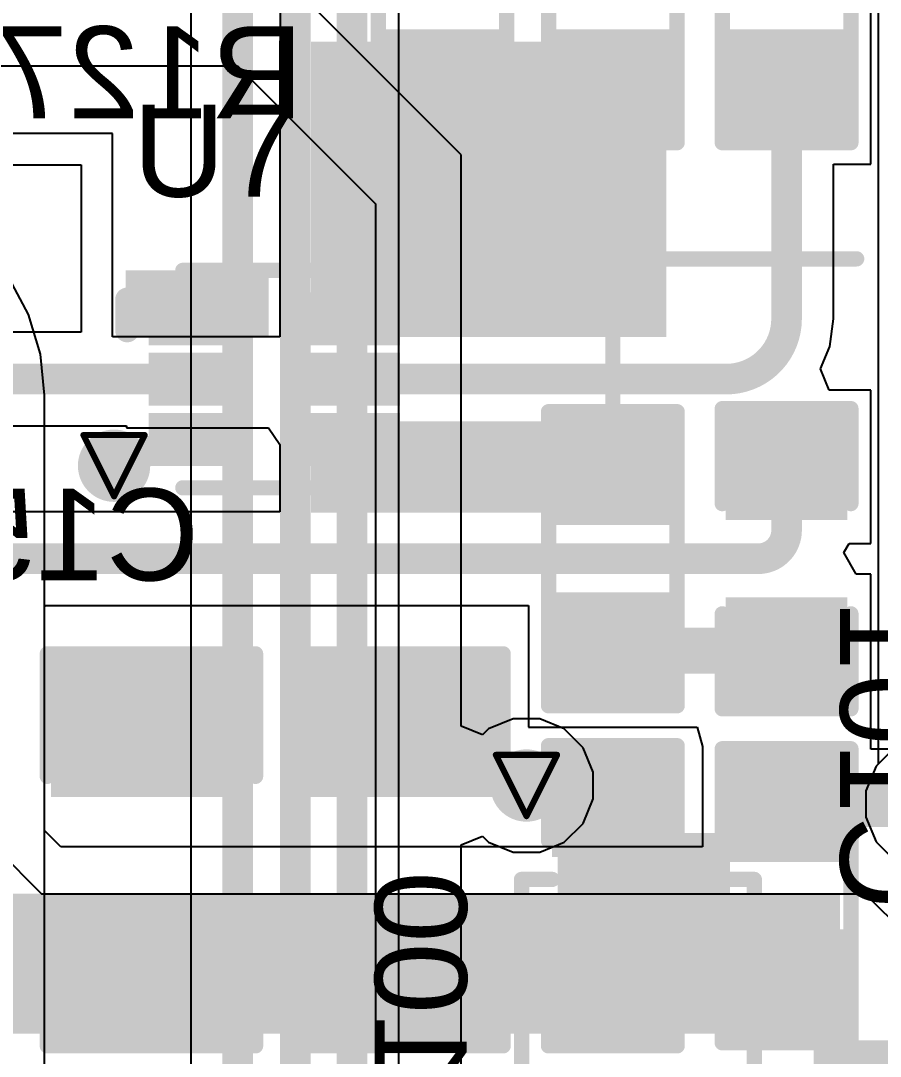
# Model space of a CAD drawing. Header units: inches. Extents: x 0 to 211, y 0 to 201.
# Drawn here: x 2.2262 to 2.5069, y 4.0856 to 4.4238 of the extents above; entities that cross this region are included whole.
import ezdxf

# ---------------------------------------------------------------- set-up
doc = ezdxf.new("R2010")
doc.units = ezdxf.units.IN
doc.header["$MEASUREMENT"] = 0
for name, color, linetype in [('Bottom Layer', 5, 'Continuous'), ('Bottom Overlay', 54, 'Continuous'), ('Bottom Paste', 16, 'Continuous'), ('Bottom Solder', 6, 'Continuous'), ('Drill Drawing', 1, 'Continuous'), ('Layer 1', 16, 'Continuous'), ('Layer 2', 76, 'Continuous'), ('Top Layer', 1, 'Continuous'), ('Top Overlay', 2, 'Continuous'), ('Top Paste', 8, 'Continuous'), ('Top Solder', 216, 'Continuous'), ('Via Holes', 16, 'Continuous')]:
    doc.layers.add(name, color=color, linetype=linetype)
doc.styles.add('Arial', font='', dxfattribs={"height": 0.2})
doc.styles.get('Arial').set_extended_font_data('Arial')

# ---------------------------------------------------------------- blocks, each defined once
blk = doc.blocks.new('SOT_563_47')
at = {"layer": 'Top Layer'}
for points in [[(-0.01193, 0.02559), (-0.01193, 0.01378), (-0.03831, 0.01378), (-0.03831, 0.02559)], [(0.03831, 0.02559), (0.03831, 0.01378), (0.01193, 0.01378), (0.01193, 0.02559)], [(-0.01193, 0.00591), (-0.01193, -0.00591), (-0.03831, -0.00591), (-0.03831, 0.00591)], [(0.03831, 0.00591), (0.03831, -0.00591), (0.01193, -0.00591), (0.01193, 0.00591)], [(-0.01193, -0.01378), (-0.01193, -0.02559), (-0.03831, -0.02559), (-0.03831, -0.01378)], [(0.03831, -0.01378), (0.03831, -0.02559), (0.01193, -0.02559), (0.01193, -0.01378)]]:
    blk.add_hatch(color=1, dxfattribs=at).paths.add_polyline_path(points)
at = {"layer": 'Top Paste'}
for points in [[(-0.01193, 0.02559), (-0.01193, 0.01378), (-0.03831, 0.01378), (-0.03831, 0.02559)], [(0.03831, 0.02559), (0.03831, 0.01378), (0.01193, 0.01378), (0.01193, 0.02559)], [(-0.01193, 0.00591), (-0.01193, -0.00591), (-0.03831, -0.00591), (-0.03831, 0.00591)], [(0.03831, 0.00591), (0.03831, -0.00591), (0.01193, -0.00591), (0.01193, 0.00591)], [(-0.01193, -0.01378), (-0.01193, -0.02559), (-0.03831, -0.02559), (-0.03831, -0.01378)], [(0.03831, -0.01378), (0.03831, -0.02559), (0.01193, -0.02559), (0.01193, -0.01378)]]:
    blk.add_hatch(color=8, dxfattribs=at).paths.add_polyline_path(points)
at = {"layer": 'Top Solder'}
for points in [[(-0.00917, 0.02835), (-0.00917, 0.01102), (-0.04106, 0.01102), (-0.04106, 0.02835)], [(0.04106, 0.02835), (0.04106, 0.01102), (0.00917, 0.01102), (0.00917, 0.02835)], [(-0.00917, 0.00866), (-0.00917, -0.00866), (-0.04106, -0.00866), (-0.04106, 0.00866)], [(0.04106, 0.00866), (0.04106, -0.00866), (0.00917, -0.00866), (0.00917, 0.00866)], [(-0.00917, -0.01102), (-0.00917, -0.02835), (-0.04106, -0.02835), (-0.04106, -0.01102)], [(0.04106, -0.01102), (0.04106, -0.02835), (0.00917, -0.02835), (0.00917, -0.01102)]]:
    blk.add_hatch(color=216, dxfattribs=at).paths.add_polyline_path(points)
at = {"layer": 'Top Overlay'}
for points in [[(-0.02987, 0.0355, 0.005, 0.005, 0), (0.02918, 0.0355, 0.005, 0.005, 0)], [(-0.04804, 0.01595, 0.00787, 0.00787, 0), (-0.04804, 0.02595, 0.00787, 0.00787, 0)], [(-0.04804, 0.02595, 0.00787, 0.00787, 0), (-0.04304, 0.02095, 0.00787, 0.00787, 0)], [(-0.04804, 0.01595, 0.00787, 0.00787, 0), (-0.04304, 0.02095, 0.00787, 0.00787, 0)], [(-0.02987, -0.0355, 0.005, 0.005, 0), (0.02918, -0.0355, 0.005, 0.005, 0)]]:
    blk.add_lwpolyline(points, format="xyseb", dxfattribs=at)
for points in [[(-0.03112, 0.0355, 0.0025, 0.0025, 1), (-0.02862, 0.0355, 0.0025, 0.0025, 1)], [(0.02793, 0.0355, 0.0025, 0.0025, 1), (0.03043, 0.0355, 0.0025, 0.0025, 1)], [(-0.05001, 0.02595, 0.00394, 0.00394, 1), (-0.04607, 0.02595, 0.00394, 0.00394, 1)], [(-0.05001, 0.02595, 0.00394, 0.00394, 1), (-0.04607, 0.02595, 0.00394, 0.00394, 1)], [(-0.04501, 0.02095, 0.00394, 0.00394, 1), (-0.04107, 0.02095, 0.00394, 0.00394, 1)], [(-0.04501, 0.02095, 0.00394, 0.00394, 1), (-0.04107, 0.02095, 0.00394, 0.00394, 1)], [(-0.05001, 0.01595, 0.00394, 0.00394, 1), (-0.04607, 0.01595, 0.00394, 0.00394, 1)], [(-0.05001, 0.01595, 0.00394, 0.00394, 1), (-0.04607, 0.01595, 0.00394, 0.00394, 1)], [(-0.03112, -0.0355, 0.0025, 0.0025, 1), (-0.02862, -0.0355, 0.0025, 0.0025, 1)], [(0.02793, -0.0355, 0.0025, 0.0025, 1), (0.03043, -0.0355, 0.0025, 0.0025, 1)]]:
    blk.add_lwpolyline(points, format="xyseb", close=True, dxfattribs=at)
blk = doc.blocks.new('R___0603_132')
at = {"layer": 'Top Layer'}
for points in [[(-0.015, 0.0175), (-0.015, -0.0175), (-0.045, -0.0175), (-0.045, 0.0175)], [(0.045, 0.0175), (0.045, -0.0175), (0.015, -0.0175), (0.015, 0.0175)]]:
    blk.add_hatch(color=1, dxfattribs=at).paths.add_polyline_path(points)
at = {"layer": 'Top Paste'}
for points in [[(-0.015, 0.0175), (-0.015, -0.0175), (-0.045, -0.0175), (-0.045, 0.0175)], [(0.045, 0.0175), (0.045, -0.0175), (0.015, -0.0175), (0.015, 0.0175)]]:
    blk.add_hatch(color=8, dxfattribs=at).paths.add_polyline_path(points)
at = {"layer": 'Top Solder'}
for points in [[(-0.011, 0.0215), (-0.011, -0.0215), (-0.049, -0.0215), (-0.049, 0.0215)], [(0.049, 0.0215), (0.049, -0.0215), (0.011, -0.0215), (0.011, 0.0215)]]:
    blk.add_hatch(color=216, dxfattribs=at).paths.add_polyline_path(points)
at = {"layer": 'Top Overlay'}
for points in [[(-0.048, -0.021, 0.005, 0.005, 0), (-0.048, 0.021, 0.005, 0.005, 0)], [(0.048, 0.021, 0.005, 0.005, 0), (-0.048, 0.021, 0.005, 0.005, 0)], [(0.048, -0.021, 0.005, 0.005, 0), (0.048, 0.021, 0.005, 0.005, 0)], [(0.048, -0.021, 0.005, 0.005, 0), (-0.048, -0.021, 0.005, 0.005, 0)]]:
    blk.add_lwpolyline(points, format="xyseb", dxfattribs=at)
for points in [[(-0.04925, 0.021, 0.0025, 0.0025, 1), (-0.04675, 0.021, 0.0025, 0.0025, 1)], [(-0.04925, 0.021, 0.0025, 0.0025, 1), (-0.04675, 0.021, 0.0025, 0.0025, 1)], [(0.04675, 0.021, 0.0025, 0.0025, 1), (0.04925, 0.021, 0.0025, 0.0025, 1)], [(0.04675, 0.021, 0.0025, 0.0025, 1), (0.04925, 0.021, 0.0025, 0.0025, 1)], [(-0.04925, -0.021, 0.0025, 0.0025, 1), (-0.04675, -0.021, 0.0025, 0.0025, 1)], [(-0.04925, -0.021, 0.0025, 0.0025, 1), (-0.04675, -0.021, 0.0025, 0.0025, 1)], [(0.04675, -0.021, 0.0025, 0.0025, 1), (0.04925, -0.021, 0.0025, 0.0025, 1)], [(0.04675, -0.021, 0.0025, 0.0025, 1), (0.04925, -0.021, 0.0025, 0.0025, 1)]]:
    blk.add_lwpolyline(points, format="xyseb", close=True, dxfattribs=at)
blk = doc.blocks.new('R___0603_135')
at = {"layer": 'Top Layer'}
for points in [[(-0.015, 0.0175), (-0.015, -0.0175), (-0.045, -0.0175), (-0.045, 0.0175)], [(0.045, 0.0175), (0.045, -0.0175), (0.015, -0.0175), (0.015, 0.0175)]]:
    blk.add_hatch(color=1, dxfattribs=at).paths.add_polyline_path(points)
at = {"layer": 'Top Paste'}
for points in [[(-0.015, 0.0175), (-0.015, -0.0175), (-0.045, -0.0175), (-0.045, 0.0175)], [(0.045, 0.0175), (0.045, -0.0175), (0.015, -0.0175), (0.015, 0.0175)]]:
    blk.add_hatch(color=8, dxfattribs=at).paths.add_polyline_path(points)
at = {"layer": 'Top Solder'}
for points in [[(-0.011, 0.0215), (-0.011, -0.0215), (-0.049, -0.0215), (-0.049, 0.0215)], [(0.049, 0.0215), (0.049, -0.0215), (0.011, -0.0215), (0.011, 0.0215)]]:
    blk.add_hatch(color=216, dxfattribs=at).paths.add_polyline_path(points)
at = {"layer": 'Top Overlay'}
for points in [[(-0.048, -0.021, 0.005, 0.005, 0), (-0.048, 0.021, 0.005, 0.005, 0)], [(0.048, 0.021, 0.005, 0.005, 0), (-0.048, 0.021, 0.005, 0.005, 0)], [(0.048, -0.021, 0.005, 0.005, 0), (0.048, 0.021, 0.005, 0.005, 0)], [(0.048, -0.021, 0.005, 0.005, 0), (-0.048, -0.021, 0.005, 0.005, 0)]]:
    blk.add_lwpolyline(points, format="xyseb", dxfattribs=at)
for points in [[(-0.04925, 0.021, 0.0025, 0.0025, 1), (-0.04675, 0.021, 0.0025, 0.0025, 1)], [(-0.04925, 0.021, 0.0025, 0.0025, 1), (-0.04675, 0.021, 0.0025, 0.0025, 1)], [(0.04675, 0.021, 0.0025, 0.0025, 1), (0.04925, 0.021, 0.0025, 0.0025, 1)], [(0.04675, 0.021, 0.0025, 0.0025, 1), (0.04925, 0.021, 0.0025, 0.0025, 1)], [(-0.04925, -0.021, 0.0025, 0.0025, 1), (-0.04675, -0.021, 0.0025, 0.0025, 1)], [(-0.04925, -0.021, 0.0025, 0.0025, 1), (-0.04675, -0.021, 0.0025, 0.0025, 1)], [(0.04675, -0.021, 0.0025, 0.0025, 1), (0.04925, -0.021, 0.0025, 0.0025, 1)], [(0.04675, -0.021, 0.0025, 0.0025, 1), (0.04925, -0.021, 0.0025, 0.0025, 1)]]:
    blk.add_lwpolyline(points, format="xyseb", close=True, dxfattribs=at)
blk = doc.blocks.new('R___0603_136')
at = {"layer": 'Top Layer'}
for points in [[(-0.015, 0.0175), (-0.015, -0.0175), (-0.045, -0.0175), (-0.045, 0.0175)], [(0.045, 0.0175), (0.045, -0.0175), (0.015, -0.0175), (0.015, 0.0175)]]:
    blk.add_hatch(color=1, dxfattribs=at).paths.add_polyline_path(points)
at = {"layer": 'Top Paste'}
for points in [[(-0.015, 0.0175), (-0.015, -0.0175), (-0.045, -0.0175), (-0.045, 0.0175)], [(0.045, 0.0175), (0.045, -0.0175), (0.015, -0.0175), (0.015, 0.0175)]]:
    blk.add_hatch(color=8, dxfattribs=at).paths.add_polyline_path(points)
at = {"layer": 'Top Solder'}
for points in [[(-0.011, 0.0215), (-0.011, -0.0215), (-0.049, -0.0215), (-0.049, 0.0215)], [(0.049, 0.0215), (0.049, -0.0215), (0.011, -0.0215), (0.011, 0.0215)]]:
    blk.add_hatch(color=216, dxfattribs=at).paths.add_polyline_path(points)
at = {"layer": 'Top Overlay'}
for points in [[(-0.048, -0.021, 0.005, 0.005, 0), (-0.048, 0.021, 0.005, 0.005, 0)], [(0.048, 0.021, 0.005, 0.005, 0), (-0.048, 0.021, 0.005, 0.005, 0)], [(0.048, -0.021, 0.005, 0.005, 0), (0.048, 0.021, 0.005, 0.005, 0)], [(0.048, -0.021, 0.005, 0.005, 0), (-0.048, -0.021, 0.005, 0.005, 0)]]:
    blk.add_lwpolyline(points, format="xyseb", dxfattribs=at)
for points in [[(-0.04925, 0.021, 0.0025, 0.0025, 1), (-0.04675, 0.021, 0.0025, 0.0025, 1)], [(-0.04925, 0.021, 0.0025, 0.0025, 1), (-0.04675, 0.021, 0.0025, 0.0025, 1)], [(0.04675, 0.021, 0.0025, 0.0025, 1), (0.04925, 0.021, 0.0025, 0.0025, 1)], [(0.04675, 0.021, 0.0025, 0.0025, 1), (0.04925, 0.021, 0.0025, 0.0025, 1)], [(-0.04925, -0.021, 0.0025, 0.0025, 1), (-0.04675, -0.021, 0.0025, 0.0025, 1)], [(-0.04925, -0.021, 0.0025, 0.0025, 1), (-0.04675, -0.021, 0.0025, 0.0025, 1)], [(0.04675, -0.021, 0.0025, 0.0025, 1), (0.04925, -0.021, 0.0025, 0.0025, 1)], [(0.04675, -0.021, 0.0025, 0.0025, 1), (0.04925, -0.021, 0.0025, 0.0025, 1)]]:
    blk.add_lwpolyline(points, format="xyseb", close=True, dxfattribs=at)
blk = doc.blocks.new('R___0603_137')
at = {"layer": 'Top Layer'}
for points in [[(-0.015, 0.0175), (-0.015, -0.0175), (-0.045, -0.0175), (-0.045, 0.0175)], [(0.045, 0.0175), (0.045, -0.0175), (0.015, -0.0175), (0.015, 0.0175)]]:
    blk.add_hatch(color=1, dxfattribs=at).paths.add_polyline_path(points)
at = {"layer": 'Top Paste'}
for points in [[(-0.015, 0.0175), (-0.015, -0.0175), (-0.045, -0.0175), (-0.045, 0.0175)], [(0.045, 0.0175), (0.045, -0.0175), (0.015, -0.0175), (0.015, 0.0175)]]:
    blk.add_hatch(color=8, dxfattribs=at).paths.add_polyline_path(points)
at = {"layer": 'Top Solder'}
for points in [[(-0.011, 0.0215), (-0.011, -0.0215), (-0.049, -0.0215), (-0.049, 0.0215)], [(0.049, 0.0215), (0.049, -0.0215), (0.011, -0.0215), (0.011, 0.0215)]]:
    blk.add_hatch(color=216, dxfattribs=at).paths.add_polyline_path(points)
at = {"layer": 'Top Overlay'}
for points in [[(-0.048, -0.021, 0.005, 0.005, 0), (-0.048, 0.021, 0.005, 0.005, 0)], [(0.048, 0.021, 0.005, 0.005, 0), (-0.048, 0.021, 0.005, 0.005, 0)], [(0.048, -0.021, 0.005, 0.005, 0), (0.048, 0.021, 0.005, 0.005, 0)], [(0.048, -0.021, 0.005, 0.005, 0), (-0.048, -0.021, 0.005, 0.005, 0)]]:
    blk.add_lwpolyline(points, format="xyseb", dxfattribs=at)
for points in [[(-0.04925, 0.021, 0.0025, 0.0025, 1), (-0.04675, 0.021, 0.0025, 0.0025, 1)], [(-0.04925, 0.021, 0.0025, 0.0025, 1), (-0.04675, 0.021, 0.0025, 0.0025, 1)], [(0.04675, 0.021, 0.0025, 0.0025, 1), (0.04925, 0.021, 0.0025, 0.0025, 1)], [(0.04675, 0.021, 0.0025, 0.0025, 1), (0.04925, 0.021, 0.0025, 0.0025, 1)], [(-0.04925, -0.021, 0.0025, 0.0025, 1), (-0.04675, -0.021, 0.0025, 0.0025, 1)], [(-0.04925, -0.021, 0.0025, 0.0025, 1), (-0.04675, -0.021, 0.0025, 0.0025, 1)], [(0.04675, -0.021, 0.0025, 0.0025, 1), (0.04925, -0.021, 0.0025, 0.0025, 1)], [(0.04675, -0.021, 0.0025, 0.0025, 1), (0.04925, -0.021, 0.0025, 0.0025, 1)]]:
    blk.add_lwpolyline(points, format="xyseb", close=True, dxfattribs=at)
blk = doc.blocks.new('R___0603_140')
at = {"layer": 'Top Layer'}
for points in [[(-0.015, 0.0175), (-0.015, -0.0175), (-0.045, -0.0175), (-0.045, 0.0175)], [(0.045, 0.0175), (0.045, -0.0175), (0.015, -0.0175), (0.015, 0.0175)]]:
    blk.add_hatch(color=1, dxfattribs=at).paths.add_polyline_path(points)
at = {"layer": 'Top Paste'}
for points in [[(-0.015, 0.0175), (-0.015, -0.0175), (-0.045, -0.0175), (-0.045, 0.0175)], [(0.045, 0.0175), (0.045, -0.0175), (0.015, -0.0175), (0.015, 0.0175)]]:
    blk.add_hatch(color=8, dxfattribs=at).paths.add_polyline_path(points)
at = {"layer": 'Top Solder'}
for points in [[(-0.011, 0.0215), (-0.011, -0.0215), (-0.049, -0.0215), (-0.049, 0.0215)], [(0.049, 0.0215), (0.049, -0.0215), (0.011, -0.0215), (0.011, 0.0215)]]:
    blk.add_hatch(color=216, dxfattribs=at).paths.add_polyline_path(points)
at = {"layer": 'Top Overlay'}
for points in [[(-0.048, -0.021, 0.005, 0.005, 0), (-0.048, 0.021, 0.005, 0.005, 0)], [(0.048, 0.021, 0.005, 0.005, 0), (-0.048, 0.021, 0.005, 0.005, 0)], [(0.048, -0.021, 0.005, 0.005, 0), (0.048, 0.021, 0.005, 0.005, 0)], [(0.048, -0.021, 0.005, 0.005, 0), (-0.048, -0.021, 0.005, 0.005, 0)]]:
    blk.add_lwpolyline(points, format="xyseb", dxfattribs=at)
for points in [[(-0.04925, 0.021, 0.0025, 0.0025, 1), (-0.04675, 0.021, 0.0025, 0.0025, 1)], [(-0.04925, 0.021, 0.0025, 0.0025, 1), (-0.04675, 0.021, 0.0025, 0.0025, 1)], [(0.04675, 0.021, 0.0025, 0.0025, 1), (0.04925, 0.021, 0.0025, 0.0025, 1)], [(0.04675, 0.021, 0.0025, 0.0025, 1), (0.04925, 0.021, 0.0025, 0.0025, 1)], [(-0.04925, -0.021, 0.0025, 0.0025, 1), (-0.04675, -0.021, 0.0025, 0.0025, 1)], [(-0.04925, -0.021, 0.0025, 0.0025, 1), (-0.04675, -0.021, 0.0025, 0.0025, 1)], [(0.04675, -0.021, 0.0025, 0.0025, 1), (0.04925, -0.021, 0.0025, 0.0025, 1)], [(0.04675, -0.021, 0.0025, 0.0025, 1), (0.04925, -0.021, 0.0025, 0.0025, 1)]]:
    blk.add_lwpolyline(points, format="xyseb", close=True, dxfattribs=at)
blk = doc.blocks.new('C___0603_B_288')
at = {"layer": 'Bottom Layer'}
for points in [[(-0.045, -0.0175), (-0.045, 0.0175), (-0.015, 0.0175), (-0.015, -0.0175)], [(0.015, -0.0175), (0.015, 0.0175), (0.045, 0.0175), (0.045, -0.0175)]]:
    blk.add_hatch(color=5, dxfattribs=at).paths.add_polyline_path(points)
at = {"layer": 'Bottom Paste'}
for points in [[(-0.045, -0.0175), (-0.045, 0.0175), (-0.015, 0.0175), (-0.015, -0.0175)], [(0.015, -0.0175), (0.015, 0.0175), (0.045, 0.0175), (0.045, -0.0175)]]:
    blk.add_hatch(color=16, dxfattribs=at).paths.add_polyline_path(points)
at = {"layer": 'Bottom Solder'}
for points in [[(-0.04736, -0.01986), (-0.04736, 0.01986), (-0.01264, 0.01986), (-0.01264, -0.01986)], [(0.01264, -0.01986), (0.01264, 0.01986), (0.04736, 0.01986), (0.04736, -0.01986)]]:
    blk.add_hatch(color=6, dxfattribs=at).paths.add_polyline_path(points)
at = {"layer": 'Bottom Overlay'}
for points in [[(-0.049, -0.021, 0.005, 0.005, 0), (-0.049, 0.021, 0.005, 0.005, 0)], [(-0.018, 0.021, 0.005, 0.005, 0), (-0.049, 0.021, 0.005, 0.005, 0)], [(0.049, 0.021, 0.005, 0.005, 0), (0.018, 0.021, 0.005, 0.005, 0)], [(0.049, -0.021, 0.005, 0.005, 0), (0.049, 0.021, 0.005, 0.005, 0)], [(-0.018, -0.021, 0.005, 0.005, 0), (-0.049, -0.021, 0.005, 0.005, 0)], [(0.049, -0.021, 0.005, 0.005, 0), (0.018, -0.021, 0.005, 0.005, 0)]]:
    blk.add_lwpolyline(points, format="xyseb", dxfattribs=at)
for points in [[(-0.05025, 0.021, 0.0025, 0.0025, 1), (-0.04775, 0.021, 0.0025, 0.0025, 1)], [(-0.05025, 0.021, 0.0025, 0.0025, 1), (-0.04775, 0.021, 0.0025, 0.0025, 1)], [(-0.01925, 0.021, 0.0025, 0.0025, 1), (-0.01675, 0.021, 0.0025, 0.0025, 1)], [(0.01675, 0.021, 0.0025, 0.0025, 1), (0.01925, 0.021, 0.0025, 0.0025, 1)], [(0.04775, 0.021, 0.0025, 0.0025, 1), (0.05025, 0.021, 0.0025, 0.0025, 1)], [(0.04775, 0.021, 0.0025, 0.0025, 1), (0.05025, 0.021, 0.0025, 0.0025, 1)], [(-0.05025, -0.021, 0.0025, 0.0025, 1), (-0.04775, -0.021, 0.0025, 0.0025, 1)], [(-0.05025, -0.021, 0.0025, 0.0025, 1), (-0.04775, -0.021, 0.0025, 0.0025, 1)], [(-0.01925, -0.021, 0.0025, 0.0025, 1), (-0.01675, -0.021, 0.0025, 0.0025, 1)], [(0.01675, -0.021, 0.0025, 0.0025, 1), (0.01925, -0.021, 0.0025, 0.0025, 1)], [(0.04775, -0.021, 0.0025, 0.0025, 1), (0.05025, -0.021, 0.0025, 0.0025, 1)], [(0.04775, -0.021, 0.0025, 0.0025, 1), (0.05025, -0.021, 0.0025, 0.0025, 1)]]:
    blk.add_lwpolyline(points, format="xyseb", close=True, dxfattribs=at)
blk = doc.blocks.new('C____A_B_289')
at = {"layer": 'Bottom Layer'}
for points in [[(-0.0752, 0.02224), (-0.01929, 0.02224), (-0.01929, -0.02224), (-0.0752, -0.02224)], [(0.01929, 0.02224), (0.0752, 0.02224), (0.0752, -0.02224), (0.01929, -0.02224)]]:
    blk.add_hatch(color=5, dxfattribs=at).paths.add_polyline_path(points)
at = {"layer": 'Bottom Paste'}
for points in [[(-0.0752, 0.02224), (-0.01929, 0.02224), (-0.01929, -0.02224), (-0.0752, -0.02224)], [(0.01929, 0.02224), (0.0752, 0.02224), (0.0752, -0.02224), (0.01929, -0.02224)]]:
    blk.add_hatch(color=16, dxfattribs=at).paths.add_polyline_path(points)
at = {"layer": 'Bottom Solder'}
for points in [[(-0.0792, 0.02624), (-0.01529, 0.02624), (-0.01529, -0.02624), (-0.0792, -0.02624)], [(0.01529, 0.02624), (0.0792, 0.02624), (0.0792, -0.02624), (0.01529, -0.02624)]]:
    blk.add_hatch(color=6, dxfattribs=at).paths.add_polyline_path(points)
at = {"layer": 'Bottom Overlay'}
for points in [[(-0.064, 0.038, 0.005, 0.005, 0), (0.064, 0.038, 0.005, 0.005, 0)], [(-0.064, 0.038, 0.005, 0.005, 0), (-0.064, 0.03, 0.005, 0.005, 0)], [(0.064, 0.038, 0.005, 0.005, 0), (0.064, 0.028, 0.005, 0.005, 0)], [(0.064, -0.028, 0.005, 0.005, 0), (0.064, -0.038, 0.005, 0.005, 0)], [(-0.064, -0.03, 0.005, 0.005, 0), (-0.064, -0.038, 0.005, 0.005, 0)], [(-0.064, -0.038, 0.005, 0.005, 0), (0.064, -0.038, 0.005, 0.005, 0)]]:
    blk.add_lwpolyline(points, format="xyseb", dxfattribs=at)
for points in [[(-0.06525, 0.038, 0.0025, 0.0025, 1), (-0.06275, 0.038, 0.0025, 0.0025, 1)], [(-0.06525, 0.038, 0.0025, 0.0025, 1), (-0.06275, 0.038, 0.0025, 0.0025, 1)], [(0.06275, 0.038, 0.0025, 0.0025, 1), (0.06525, 0.038, 0.0025, 0.0025, 1)], [(0.06275, 0.038, 0.0025, 0.0025, 1), (0.06525, 0.038, 0.0025, 0.0025, 1)], [(-0.06525, 0.03, 0.0025, 0.0025, 1), (-0.06275, 0.03, 0.0025, 0.0025, 1)], [(0.06275, 0.028, 0.0025, 0.0025, 1), (0.06525, 0.028, 0.0025, 0.0025, 1)], [(0.06275, -0.028, 0.0025, 0.0025, 1), (0.06525, -0.028, 0.0025, 0.0025, 1)], [(-0.06525, -0.03, 0.0025, 0.0025, 1), (-0.06275, -0.03, 0.0025, 0.0025, 1)], [(-0.06525, -0.038, 0.0025, 0.0025, 1), (-0.06275, -0.038, 0.0025, 0.0025, 1)], [(-0.06525, -0.038, 0.0025, 0.0025, 1), (-0.06275, -0.038, 0.0025, 0.0025, 1)], [(0.06275, -0.038, 0.0025, 0.0025, 1), (0.06525, -0.038, 0.0025, 0.0025, 1)], [(0.06275, -0.038, 0.0025, 0.0025, 1), (0.06525, -0.038, 0.0025, 0.0025, 1)]]:
    blk.add_lwpolyline(points, format="xyseb", close=True, dxfattribs=at)
blk = doc.blocks.new('C___0603_305')
at = {"layer": 'Top Layer'}
for points in [[(-0.015, 0.0175), (-0.015, -0.0175), (-0.045, -0.0175), (-0.045, 0.0175)], [(0.045, 0.0175), (0.045, -0.0175), (0.015, -0.0175), (0.015, 0.0175)]]:
    blk.add_hatch(color=1, dxfattribs=at).paths.add_polyline_path(points)
at = {"layer": 'Top Paste'}
for points in [[(-0.015, 0.0175), (-0.015, -0.0175), (-0.045, -0.0175), (-0.045, 0.0175)], [(0.045, 0.0175), (0.045, -0.0175), (0.015, -0.0175), (0.015, 0.0175)]]:
    blk.add_hatch(color=8, dxfattribs=at).paths.add_polyline_path(points)
at = {"layer": 'Top Solder'}
for points in [[(-0.01264, 0.01986), (-0.01264, -0.01986), (-0.04736, -0.01986), (-0.04736, 0.01986)], [(0.04736, 0.01986), (0.04736, -0.01986), (0.01264, -0.01986), (0.01264, 0.01986)]]:
    blk.add_hatch(color=216, dxfattribs=at).paths.add_polyline_path(points)
at = {"layer": 'Top Overlay'}
for points in [[(-0.049, -0.021, 0.005, 0.005, 0), (-0.049, 0.021, 0.005, 0.005, 0)], [(-0.018, 0.021, 0.005, 0.005, 0), (-0.049, 0.021, 0.005, 0.005, 0)], [(0.049, 0.021, 0.005, 0.005, 0), (0.018, 0.021, 0.005, 0.005, 0)], [(0.049, -0.021, 0.005, 0.005, 0), (0.049, 0.021, 0.005, 0.005, 0)], [(-0.018, -0.021, 0.005, 0.005, 0), (-0.049, -0.021, 0.005, 0.005, 0)], [(0.049, -0.021, 0.005, 0.005, 0), (0.018, -0.021, 0.005, 0.005, 0)]]:
    blk.add_lwpolyline(points, format="xyseb", dxfattribs=at)
for points in [[(-0.05025, 0.021, 0.0025, 0.0025, 1), (-0.04775, 0.021, 0.0025, 0.0025, 1)], [(-0.05025, 0.021, 0.0025, 0.0025, 1), (-0.04775, 0.021, 0.0025, 0.0025, 1)], [(-0.01925, 0.021, 0.0025, 0.0025, 1), (-0.01675, 0.021, 0.0025, 0.0025, 1)], [(0.01675, 0.021, 0.0025, 0.0025, 1), (0.01925, 0.021, 0.0025, 0.0025, 1)], [(0.04775, 0.021, 0.0025, 0.0025, 1), (0.05025, 0.021, 0.0025, 0.0025, 1)], [(0.04775, 0.021, 0.0025, 0.0025, 1), (0.05025, 0.021, 0.0025, 0.0025, 1)], [(-0.05025, -0.021, 0.0025, 0.0025, 1), (-0.04775, -0.021, 0.0025, 0.0025, 1)], [(-0.05025, -0.021, 0.0025, 0.0025, 1), (-0.04775, -0.021, 0.0025, 0.0025, 1)], [(-0.01925, -0.021, 0.0025, 0.0025, 1), (-0.01675, -0.021, 0.0025, 0.0025, 1)], [(0.01675, -0.021, 0.0025, 0.0025, 1), (0.01925, -0.021, 0.0025, 0.0025, 1)], [(0.04775, -0.021, 0.0025, 0.0025, 1), (0.05025, -0.021, 0.0025, 0.0025, 1)], [(0.04775, -0.021, 0.0025, 0.0025, 1), (0.05025, -0.021, 0.0025, 0.0025, 1)]]:
    blk.add_lwpolyline(points, format="xyseb", close=True, dxfattribs=at)
blk = doc.blocks.new('C___0805_306')
at = {"layer": 'Top Layer'}
for points in [[(-0.06, 0.03), (-0.02, 0.03), (-0.02, -0.03), (-0.06, -0.03)], [(0.02, 0.03), (0.06, 0.03), (0.06, -0.03), (0.02, -0.03)]]:
    blk.add_hatch(color=1, dxfattribs=at).paths.add_polyline_path(points)
at = {"layer": 'Top Paste'}
for points in [[(-0.06, 0.03), (-0.02, 0.03), (-0.02, -0.03), (-0.06, -0.03)], [(0.02, 0.03), (0.06, 0.03), (0.06, -0.03), (0.02, -0.03)]]:
    blk.add_hatch(color=8, dxfattribs=at).paths.add_polyline_path(points)
at = {"layer": 'Top Solder'}
for points in [[(-0.06276, 0.03276), (-0.01724, 0.03276), (-0.01724, -0.03276), (-0.06276, -0.03276)], [(0.01724, 0.03276), (0.06276, 0.03276), (0.06276, -0.03276), (0.01724, -0.03276)]]:
    blk.add_hatch(color=216, dxfattribs=at).paths.add_polyline_path(points)
at = {"layer": 'Top Overlay'}
for points in [[(-0.024, 0.034, 0.005, 0.005, 0), (-0.064, 0.034, 0.005, 0.005, 0)], [(-0.064, -0.034, 0.005, 0.005, 0), (-0.064, 0.034, 0.005, 0.005, 0)], [(0.064, 0.034, 0.005, 0.005, 0), (0.024, 0.034, 0.005, 0.005, 0)], [(0.064, -0.034, 0.005, 0.005, 0), (0.064, 0.034, 0.005, 0.005, 0)], [(-0.024, -0.034, 0.005, 0.005, 0), (-0.064, -0.034, 0.005, 0.005, 0)], [(0.064, -0.034, 0.005, 0.005, 0), (0.024, -0.034, 0.005, 0.005, 0)]]:
    blk.add_lwpolyline(points, format="xyseb", dxfattribs=at)
for points in [[(-0.06525, 0.034, 0.0025, 0.0025, 1), (-0.06275, 0.034, 0.0025, 0.0025, 1)], [(-0.06525, 0.034, 0.0025, 0.0025, 1), (-0.06275, 0.034, 0.0025, 0.0025, 1)], [(-0.02525, 0.034, 0.0025, 0.0025, 1), (-0.02275, 0.034, 0.0025, 0.0025, 1)], [(0.02275, 0.034, 0.0025, 0.0025, 1), (0.02525, 0.034, 0.0025, 0.0025, 1)], [(0.06275, 0.034, 0.0025, 0.0025, 1), (0.06525, 0.034, 0.0025, 0.0025, 1)], [(0.06275, 0.034, 0.0025, 0.0025, 1), (0.06525, 0.034, 0.0025, 0.0025, 1)], [(-0.06525, -0.034, 0.0025, 0.0025, 1), (-0.06275, -0.034, 0.0025, 0.0025, 1)], [(-0.06525, -0.034, 0.0025, 0.0025, 1), (-0.06275, -0.034, 0.0025, 0.0025, 1)], [(-0.02525, -0.034, 0.0025, 0.0025, 1), (-0.02275, -0.034, 0.0025, 0.0025, 1)], [(0.02275, -0.034, 0.0025, 0.0025, 1), (0.02525, -0.034, 0.0025, 0.0025, 1)], [(0.06275, -0.034, 0.0025, 0.0025, 1), (0.06525, -0.034, 0.0025, 0.0025, 1)], [(0.06275, -0.034, 0.0025, 0.0025, 1), (0.06525, -0.034, 0.0025, 0.0025, 1)]]:
    blk.add_lwpolyline(points, format="xyseb", close=True, dxfattribs=at)
blk = doc.blocks.new('C___0805_307')
at = {"layer": 'Top Layer'}
for points in [[(-0.06, 0.03), (-0.02, 0.03), (-0.02, -0.03), (-0.06, -0.03)], [(0.02, 0.03), (0.06, 0.03), (0.06, -0.03), (0.02, -0.03)]]:
    blk.add_hatch(color=1, dxfattribs=at).paths.add_polyline_path(points)
at = {"layer": 'Top Paste'}
for points in [[(-0.06, 0.03), (-0.02, 0.03), (-0.02, -0.03), (-0.06, -0.03)], [(0.02, 0.03), (0.06, 0.03), (0.06, -0.03), (0.02, -0.03)]]:
    blk.add_hatch(color=8, dxfattribs=at).paths.add_polyline_path(points)
at = {"layer": 'Top Solder'}
for points in [[(-0.06276, 0.03276), (-0.01724, 0.03276), (-0.01724, -0.03276), (-0.06276, -0.03276)], [(0.01724, 0.03276), (0.06276, 0.03276), (0.06276, -0.03276), (0.01724, -0.03276)]]:
    blk.add_hatch(color=216, dxfattribs=at).paths.add_polyline_path(points)
at = {"layer": 'Top Overlay'}
for points in [[(-0.024, 0.034, 0.005, 0.005, 0), (-0.064, 0.034, 0.005, 0.005, 0)], [(-0.064, -0.034, 0.005, 0.005, 0), (-0.064, 0.034, 0.005, 0.005, 0)], [(0.064, 0.034, 0.005, 0.005, 0), (0.024, 0.034, 0.005, 0.005, 0)], [(0.064, -0.034, 0.005, 0.005, 0), (0.064, 0.034, 0.005, 0.005, 0)], [(-0.024, -0.034, 0.005, 0.005, 0), (-0.064, -0.034, 0.005, 0.005, 0)], [(0.064, -0.034, 0.005, 0.005, 0), (0.024, -0.034, 0.005, 0.005, 0)]]:
    blk.add_lwpolyline(points, format="xyseb", dxfattribs=at)
for points in [[(-0.06525, 0.034, 0.0025, 0.0025, 1), (-0.06275, 0.034, 0.0025, 0.0025, 1)], [(-0.06525, 0.034, 0.0025, 0.0025, 1), (-0.06275, 0.034, 0.0025, 0.0025, 1)], [(-0.02525, 0.034, 0.0025, 0.0025, 1), (-0.02275, 0.034, 0.0025, 0.0025, 1)], [(0.02275, 0.034, 0.0025, 0.0025, 1), (0.02525, 0.034, 0.0025, 0.0025, 1)], [(0.06275, 0.034, 0.0025, 0.0025, 1), (0.06525, 0.034, 0.0025, 0.0025, 1)], [(0.06275, 0.034, 0.0025, 0.0025, 1), (0.06525, 0.034, 0.0025, 0.0025, 1)], [(-0.06525, -0.034, 0.0025, 0.0025, 1), (-0.06275, -0.034, 0.0025, 0.0025, 1)], [(-0.06525, -0.034, 0.0025, 0.0025, 1), (-0.06275, -0.034, 0.0025, 0.0025, 1)], [(-0.02525, -0.034, 0.0025, 0.0025, 1), (-0.02275, -0.034, 0.0025, 0.0025, 1)], [(0.02275, -0.034, 0.0025, 0.0025, 1), (0.02525, -0.034, 0.0025, 0.0025, 1)], [(0.06275, -0.034, 0.0025, 0.0025, 1), (0.06525, -0.034, 0.0025, 0.0025, 1)], [(0.06275, -0.034, 0.0025, 0.0025, 1), (0.06525, -0.034, 0.0025, 0.0025, 1)]]:
    blk.add_lwpolyline(points, format="xyseb", close=True, dxfattribs=at)
blk = doc.blocks.new('C___0603_313')
at = {"layer": 'Top Layer'}
for points in [[(-0.015, 0.0175), (-0.015, -0.0175), (-0.045, -0.0175), (-0.045, 0.0175)], [(0.045, 0.0175), (0.045, -0.0175), (0.015, -0.0175), (0.015, 0.0175)]]:
    blk.add_hatch(color=1, dxfattribs=at).paths.add_polyline_path(points)
at = {"layer": 'Top Paste'}
for points in [[(-0.015, 0.0175), (-0.015, -0.0175), (-0.045, -0.0175), (-0.045, 0.0175)], [(0.045, 0.0175), (0.045, -0.0175), (0.015, -0.0175), (0.015, 0.0175)]]:
    blk.add_hatch(color=8, dxfattribs=at).paths.add_polyline_path(points)
at = {"layer": 'Top Solder'}
for points in [[(-0.01264, 0.01986), (-0.01264, -0.01986), (-0.04736, -0.01986), (-0.04736, 0.01986)], [(0.04736, 0.01986), (0.04736, -0.01986), (0.01264, -0.01986), (0.01264, 0.01986)]]:
    blk.add_hatch(color=216, dxfattribs=at).paths.add_polyline_path(points)
at = {"layer": 'Top Overlay'}
for points in [[(-0.049, 0.021, 0.005, 0.005, 0), (-0.049, -0.021, 0.005, 0.005, 0)], [(-0.049, 0.021, 0.005, 0.005, 0), (-0.018, 0.021, 0.005, 0.005, 0)], [(0.018, 0.021, 0.005, 0.005, 0), (0.049, 0.021, 0.005, 0.005, 0)], [(0.049, 0.021, 0.005, 0.005, 0), (0.049, -0.021, 0.005, 0.005, 0)], [(-0.049, -0.021, 0.005, 0.005, 0), (-0.018, -0.021, 0.005, 0.005, 0)], [(0.018, -0.021, 0.005, 0.005, 0), (0.049, -0.021, 0.005, 0.005, 0)]]:
    blk.add_lwpolyline(points, format="xyseb", dxfattribs=at)
for points in [[(-0.05025, 0.021, 0.0025, 0.0025, 1), (-0.04775, 0.021, 0.0025, 0.0025, 1)], [(-0.05025, 0.021, 0.0025, 0.0025, 1), (-0.04775, 0.021, 0.0025, 0.0025, 1)], [(-0.01925, 0.021, 0.0025, 0.0025, 1), (-0.01675, 0.021, 0.0025, 0.0025, 1)], [(0.01675, 0.021, 0.0025, 0.0025, 1), (0.01925, 0.021, 0.0025, 0.0025, 1)], [(0.04775, 0.021, 0.0025, 0.0025, 1), (0.05025, 0.021, 0.0025, 0.0025, 1)], [(0.04775, 0.021, 0.0025, 0.0025, 1), (0.05025, 0.021, 0.0025, 0.0025, 1)], [(-0.05025, -0.021, 0.0025, 0.0025, 1), (-0.04775, -0.021, 0.0025, 0.0025, 1)], [(-0.05025, -0.021, 0.0025, 0.0025, 1), (-0.04775, -0.021, 0.0025, 0.0025, 1)], [(-0.01925, -0.021, 0.0025, 0.0025, 1), (-0.01675, -0.021, 0.0025, 0.0025, 1)], [(0.01675, -0.021, 0.0025, 0.0025, 1), (0.01925, -0.021, 0.0025, 0.0025, 1)], [(0.04775, -0.021, 0.0025, 0.0025, 1), (0.05025, -0.021, 0.0025, 0.0025, 1)], [(0.04775, -0.021, 0.0025, 0.0025, 1), (0.05025, -0.021, 0.0025, 0.0025, 1)]]:
    blk.add_lwpolyline(points, format="xyseb", close=True, dxfattribs=at)

msp = doc.modelspace()

# ---------------------------------------------------------------- hatches: boundary and pattern name
at = {"layer": 'Bottom Layer'}
h = msp.add_hatch(color=5, dxfattribs=at)
edge = h.paths.add_edge_path()
edge.add_arc((2.25666, 4.27846), 0.01181, 0, 360)
h = msp.add_hatch(color=5, dxfattribs=at)
edge = h.paths.add_edge_path()
edge.add_arc((2.39133, 4.17404), 0.01181, 0, 360)
at = {"layer": 'Layer 1'}
h = msp.add_hatch(color=16, dxfattribs=at)
edge = h.paths.add_edge_path()
edge.add_arc((2.25666, 4.27846), 0.01181, 0, 360)
h = msp.add_hatch(color=16, dxfattribs=at)
edge = h.paths.add_edge_path()
edge.add_arc((2.39133, 4.17404), 0.01181, 0, 360)
at = {"layer": 'Layer 2'}
h = msp.add_hatch(color=76, dxfattribs=at)
edge = h.paths.add_edge_path()
edge.add_arc((2.25666, 4.27846), 0.01181, 0, 360)
h = msp.add_hatch(color=76, dxfattribs=at)
edge = h.paths.add_edge_path()
edge.add_arc((2.39133, 4.17404), 0.01181, 0, 360)
at = {"layer": 'Top Layer'}
for points in [[(2.32093, 4.32052), (2.43703, 4.32052), (2.43703, 4.41694), (2.32093, 4.41694)], [(2.26042, 4.32052), (2.30717, 4.32052), (2.30717, 4.34224), (2.26042, 4.34224)], [(2.32093, 4.26309), (2.43703, 4.26309), (2.43703, 4.29296), (2.32093, 4.29296)], [(2.03539, 4.09304), (2.49376, 4.09304), (2.49376, 4.13872), (2.03539, 4.13872)]]:
    msp.add_hatch(color=1, dxfattribs=at).paths.add_polyline_path(points)
h = msp.add_hatch(color=1, dxfattribs=at)
edge = h.paths.add_edge_path()
edge.add_arc((2.25666, 4.27846), 0.01181, 0, 360)
h = msp.add_hatch(color=1, dxfattribs=at)
edge = h.paths.add_edge_path()
edge.add_arc((2.39133, 4.17404), 0.01181, 0, 360)
at = {"layer": 'Via Holes'}
h = msp.add_hatch(color=7, dxfattribs=at)
edge = h.paths.add_edge_path()
edge.add_arc((2.25666, 4.27846), 0.00591, 0, 360)
h = msp.add_hatch(color=7, dxfattribs=at)
edge = h.paths.add_edge_path()
edge.add_arc((2.39133, 4.17404), 0.00591, 0, 360)

# ---------------------------------------------------------------- linework, layer by layer
at = {"layer": 'Bottom Layer'}
for p, q in [((2.34961, 3.37632), (2.34961, 4.49959)), ((2.50616, 4.48081), (2.50616, 4.181)), ((2.28174, 4.43014), (2.28174, 3.40767)), ((2.22872, 4.32783), (2.22237, 4.33971)), ((2.23264, 4.31493), (2.22872, 4.32783)), ((2.23396, 4.30151), (2.23264, 4.31493)), ((2.23392, 3.42762), (2.23392, 4.30151)), ((2.23392, 4.30151), (2.23396, 4.30151)), ((2.50551, 4.18035), (2.50219, 4.17234)), ((2.50616, 4.181), (2.50551, 4.18035)), ((2.50219, 4.17234), (2.50219, 4.16366)), ((2.50219, 4.16366), (2.50551, 4.15565)), ((2.50551, 4.15565), (2.51165, 4.14951))]:
    msp.add_line(p, q, dxfattribs=at)
for points in [[(2.33431, 3.37632, 0.01, 0.01, 0), (2.33431, 4.49959, 0.01, 0.01, 0)], [(2.31587, 3.39208, 0.01, 0.01, 0), (2.31587, 4.48565, 0.01, 0.01, 0)], [(2.29704, 3.40767, 0.01, 0.01, 0), (2.29704, 4.43014, 0.01, 0.01, 0)]]:
    msp.add_lwpolyline(points, format="xyseb", dxfattribs=at)
at = {"layer": 'Drill Drawing'}
for points in [[(2.24666, 4.28846, 0.002, 0.002, 0), (2.26666, 4.28846, 0.002, 0.002, 0)], [(2.24666, 4.28846, 0.002, 0.002, 0), (2.25666, 4.26846, 0.002, 0.002, 0)], [(2.25666, 4.26846, 0.002, 0.002, 0), (2.26666, 4.28846, 0.002, 0.002, 0)], [(2.38133, 4.18404, 0.002, 0.002, 0), (2.40133, 4.18404, 0.002, 0.002, 0)], [(2.38133, 4.18404, 0.002, 0.002, 0), (2.39133, 4.16404, 0.002, 0.002, 0)], [(2.39133, 4.16404, 0.002, 0.002, 0), (2.40133, 4.18404, 0.002, 0.002, 0)]]:
    msp.add_lwpolyline(points, format="xyseb", dxfattribs=at)
for points in [[(2.24616, 4.28846, 0.001, 0.001, 1), (2.24716, 4.28846, 0.001, 0.001, 1)], [(2.24616, 4.28846, 0.001, 0.001, 1), (2.24716, 4.28846, 0.001, 0.001, 1)], [(2.26616, 4.28846, 0.001, 0.001, 1), (2.26716, 4.28846, 0.001, 0.001, 1)], [(2.26616, 4.28846, 0.001, 0.001, 1), (2.26716, 4.28846, 0.001, 0.001, 1)], [(2.25616, 4.26846, 0.001, 0.001, 1), (2.25716, 4.26846, 0.001, 0.001, 1)], [(2.25616, 4.26846, 0.001, 0.001, 1), (2.25716, 4.26846, 0.001, 0.001, 1)], [(2.38083, 4.18404, 0.001, 0.001, 1), (2.38183, 4.18404, 0.001, 0.001, 1)], [(2.38083, 4.18404, 0.001, 0.001, 1), (2.38183, 4.18404, 0.001, 0.001, 1)], [(2.40083, 4.18404, 0.001, 0.001, 1), (2.40183, 4.18404, 0.001, 0.001, 1)], [(2.40083, 4.18404, 0.001, 0.001, 1), (2.40183, 4.18404, 0.001, 0.001, 1)], [(2.39083, 4.16404, 0.001, 0.001, 1), (2.39183, 4.16404, 0.001, 0.001, 1)], [(2.39083, 4.16404, 0.001, 0.001, 1), (2.39183, 4.16404, 0.001, 0.001, 1)]]:
    msp.add_lwpolyline(points, format="xyseb", close=True, dxfattribs=at)
at = {"layer": 'Layer 1'}
for p, q in [((2.51165, 4.18649), (2.50551, 4.18035)), ((2.50551, 4.18035), (2.50219, 4.17234)), ((2.50219, 4.17234), (2.50219, 4.16366)), ((2.50219, 4.16366), (2.50551, 4.15565)), ((2.50551, 4.15565), (2.51165, 4.14951))]:
    msp.add_line(p, q, dxfattribs=at)
at = {"layer": 'Layer 2'}
for p, q in [((2.37, 4.38), (2.315, 4.435)), ((1.76981, 4.409), (2.297, 4.409)), ((2.297, 4.409), (2.34201, 4.36399)), ((2.37, 4.19346), (2.37, 4.38)), ((2.34201, 4.36399), (2.34201, 3.68831)), ((2.377, 4.19056), (2.37, 4.19346)), ((2.38699, 4.19585), (2.37897, 4.19253)), ((2.39566, 4.19585), (2.38699, 4.19585)), ((2.40368, 4.19253), (2.39566, 4.19585)), ((2.37897, 4.19253), (2.377, 4.19056)), ((2.40982, 4.18639), (2.40368, 4.19253)), ((2.41314, 4.17838), (2.40982, 4.18639)), ((2.51165, 4.18649), (2.50551, 4.18035)), ((2.50551, 4.18035), (2.50219, 4.17234)), ((2.41314, 4.1697), (2.41314, 4.17838)), ((2.40982, 4.16168), (2.41314, 4.1697)), ((2.50219, 4.17234), (2.50219, 4.16366)), ((2.50219, 4.16366), (2.50551, 4.15565)), ((2.40368, 4.15555), (2.40982, 4.16168)), ((2.37, 4.15462), (2.377, 4.15752)), ((2.377, 4.15752), (2.37897, 4.15555)), ((2.37, 2.95377), (2.37, 4.15462)), ((2.37897, 4.15555), (2.38699, 4.15223)), ((2.39566, 4.15223), (2.40368, 4.15555)), ((2.50551, 4.15565), (2.51165, 4.14951)), ((2.38699, 4.15223), (2.39566, 4.15223))]:
    msp.add_line(p, q, dxfattribs=at)
at = {"layer": 'Top Layer'}
for p, q in [((2.31086, 4.51694), (2.31086, 4.41758)), ((2.50376, 4.37694), (2.50376, 4.42694)), ((2.31086, 4.41758), (2.31074, 4.41694)), ((2.31074, 4.41694), (2.31074, 4.32052)), ((2.25616, 4.38694), (2.0187, 4.38694)), ((2.25616, 4.32052), (2.25616, 4.38694)), ((2.0187, 4.37675), (2.24597, 4.37675)), ((2.24597, 4.37675), (2.24597, 4.32203)), ((2.49155, 4.32642), (2.49155, 4.37694)), ((2.49155, 4.37694), (2.50376, 4.37694)), ((2.49037, 4.31737), (2.49156, 4.32642)), ((2.49156, 4.32642), (2.49155, 4.32642)), ((2.24597, 4.32203), (2.21075, 4.32203)), ((2.30707, 4.32052), (2.25616, 4.32052)), ((2.31074, 4.32052), (2.30707, 4.32052)), ((2.48735, 4.31009), (2.49037, 4.31737)), ((2.49018, 4.30309), (2.48735, 4.31009)), ((2.50376, 4.30309), (2.49018, 4.30309)), ((2.50376, 4.25309), (2.50376, 4.30309)), ((2.21075, 4.29145), (2.2607, 4.29145)), ((2.2607, 4.29145), (2.2607, 4.29083)), ((2.2607, 4.29083), (2.30457, 4.29083)), ((2.30457, 4.29083), (2.30707, 4.29083)), ((2.30707, 4.29083), (2.31074, 4.28535)), ((2.31074, 4.28535), (2.31074, 4.26338)), ((2.31074, 4.26338), (2.19942, 4.26338)), ((2.49494, 4.25009), (2.49665, 4.25309)), ((2.49665, 4.25309), (2.50376, 4.25309)), ((2.49901, 4.24309), (2.49494, 4.25009)), ((2.50376, 4.24309), (2.49901, 4.24309)), ((2.50376, 4.19309), (2.50376, 4.24309)), ((2.23392, 4.23253), (2.23414, 4.23279)), ((2.23392, 4.15938), (2.23392, 4.23253)), ((2.23414, 4.23279), (2.39203, 4.23279)), ((2.39203, 4.23279), (2.39203, 4.19309)), ((2.39203, 4.19309), (2.44178, 4.19309)), ((2.44178, 4.19309), (2.44704, 4.19305)), ((2.44704, 4.19305), (2.44876, 4.18681)), ((2.50376, 4.19304), (2.50376, 4.19309)), ((2.50376, 4.19309), (2.50376, 4.19309)), ((2.50376, 4.18588), (2.50376, 4.19304)), ((2.50376, 4.19304), (2.50376, 4.19304)), ((2.44876, 4.18681), (2.44876, 4.15401)), ((2.51104, 4.18588), (2.50376, 4.18588)), ((2.23928, 4.15401), (2.23392, 4.15938)), ((2.21863, 4.15304), (2.23295, 4.13872)), ((2.44876, 4.15401), (2.23928, 4.15401)), ((2.23295, 4.13872), (2.50188, 4.13872)), ((2.50188, 4.13872), (2.51599, 4.12461))]:
    msp.add_line(p, q, dxfattribs=at)
for points in [[(2.47626, 4.32642, 0.01, 0.01, 0), (2.47626, 4.40194, 0.01, 0.01, 0)], [(2.47626, 4.32642, 0.01, 0.01, -0.414214), (2.45657, 4.30674, 0.01, 0.01, 0)], [(2.18164, 4.30674, 0.01, 0.01, 0), (2.28388, 4.30674, 0.01, 0.01, 0)], [(2.33412, 4.30674, 0.01, 0.01, 0), (2.45657, 4.30674, 0.01, 0.01, 0)], [(2.26116, 4.27846, 0.007, 0.007, 0), (2.26734, 4.28465, 0.007, 0.007, 0)], [(2.26734, 4.28465, 0.007, 0.007, 0), (2.28148, 4.28465, 0.007, 0.007, 0)], [(2.28148, 4.28465, 0.007, 0.007, 0), (2.28388, 4.28705, 0.007, 0.007, 0)], [(2.25666, 4.27846, 0.007, 0.007, 0), (2.26116, 4.27846, 0.007, 0.007, 0)], [(2.47626, 4.25734, 0.01, 0.01, 0), (2.47626, 4.27809, 0.01, 0.01, 0)], [(2.47626, 4.25734, 0.01, 0.01, -0.414214), (2.46701, 4.24809, 0.01, 0.01, 0)], [(2.19942, 4.24809, 0.01, 0.01, 0), (2.46701, 4.24809, 0.01, 0.01, 0)], [(2.47626, 4.22809, 0.007, 0.007, 0), (2.47626, 4.22809, 0.007, 0.007, 0)], [(2.41953, 4.21809, 0.015, 0.015, 0), (2.47626, 4.21809, 0.015, 0.015, 0)], [(2.47626, 4.16804, 0.015, 0.015, 0), (2.524, 4.16804, 0.015, 0.015, 0)]]:
    msp.add_lwpolyline(points, format="xyseb", dxfattribs=at)
for points in [[(2.47376, 4.40194, 0.005, 0.005, 1), (2.47876, 4.40194, 0.005, 0.005, 1)], [(2.47376, 4.32642, 0.005, 0.005, 1), (2.47876, 4.32642, 0.005, 0.005, 1)], [(2.47376, 4.32642, 0.005, 0.005, 1), (2.47876, 4.32642, 0.005, 0.005, 1)], [(2.28138, 4.30674, 0.005, 0.005, 1), (2.28638, 4.30674, 0.005, 0.005, 1)], [(2.33162, 4.30674, 0.005, 0.005, 1), (2.33662, 4.30674, 0.005, 0.005, 1)], [(2.45407, 4.30674, 0.005, 0.005, 1), (2.45907, 4.30674, 0.005, 0.005, 1)], [(2.45407, 4.30674, 0.005, 0.005, 1), (2.45907, 4.30674, 0.005, 0.005, 1)], [(2.26559, 4.28465, 0.0035, 0.0035, 1), (2.26909, 4.28465, 0.0035, 0.0035, 1)], [(2.26559, 4.28465, 0.0035, 0.0035, 1), (2.26909, 4.28465, 0.0035, 0.0035, 1)], [(2.27973, 4.28465, 0.0035, 0.0035, 1), (2.28323, 4.28465, 0.0035, 0.0035, 1)], [(2.27973, 4.28465, 0.0035, 0.0035, 1), (2.28323, 4.28465, 0.0035, 0.0035, 1)], [(2.28213, 4.28705, 0.0035, 0.0035, 1), (2.28563, 4.28705, 0.0035, 0.0035, 1)], [(2.25491, 4.27846, 0.0035, 0.0035, 1), (2.25841, 4.27846, 0.0035, 0.0035, 1)], [(2.25941, 4.27846, 0.0035, 0.0035, 1), (2.26291, 4.27846, 0.0035, 0.0035, 1)], [(2.25941, 4.27846, 0.0035, 0.0035, 1), (2.26291, 4.27846, 0.0035, 0.0035, 1)], [(2.47376, 4.27809, 0.005, 0.005, 1), (2.47876, 4.27809, 0.005, 0.005, 1)], [(2.47376, 4.25734, 0.005, 0.005, 1), (2.47876, 4.25734, 0.005, 0.005, 1)], [(2.47376, 4.25734, 0.005, 0.005, 1), (2.47876, 4.25734, 0.005, 0.005, 1)], [(2.46451, 4.24809, 0.005, 0.005, 1), (2.46951, 4.24809, 0.005, 0.005, 1)], [(2.46451, 4.24809, 0.005, 0.005, 1), (2.46951, 4.24809, 0.005, 0.005, 1)], [(2.47451, 4.22809, 0.0035, 0.0035, 1), (2.47801, 4.22809, 0.0035, 0.0035, 1)], [(2.47451, 4.22809, 0.0035, 0.0035, 1), (2.47801, 4.22809, 0.0035, 0.0035, 1)], [(2.41578, 4.21809, 0.0075, 0.0075, 1), (2.42328, 4.21809, 0.0075, 0.0075, 1)], [(2.47251, 4.21809, 0.0075, 0.0075, 1), (2.48001, 4.21809, 0.0075, 0.0075, 1)], [(2.47251, 4.16804, 0.0075, 0.0075, 1), (2.48001, 4.16804, 0.0075, 0.0075, 1)]]:
    msp.add_lwpolyline(points, format="xyseb", close=True, dxfattribs=at)
at = {"layer": 'Top Overlay'}
for points in [[(2.41953, 4.34601, 0.005, 0.005, 0), (2.49914, 4.34601, 0.005, 0.005, 0)], [(2.41953, 4.29609, 0.005, 0.005, 0), (2.41953, 4.34601, 0.005, 0.005, 0)]]:
    msp.add_lwpolyline(points, format="xyseb", dxfattribs=at)
for points in [[(2.41828, 4.34601, 0.0025, 0.0025, 1), (2.42078, 4.34601, 0.0025, 0.0025, 1)], [(2.41828, 4.34601, 0.0025, 0.0025, 1), (2.42078, 4.34601, 0.0025, 0.0025, 1)], [(2.49789, 4.34601, 0.0025, 0.0025, 1), (2.50039, 4.34601, 0.0025, 0.0025, 1)], [(2.41828, 4.29609, 0.0025, 0.0025, 1), (2.42078, 4.29609, 0.0025, 0.0025, 1)]]:
    msp.add_lwpolyline(points, format="xyseb", close=True, dxfattribs=at)

# ---------------------------------------------------------------- block references
for name, p, rotation in [('R___0603_135', (2.36391, 4.43194), 270), ('R___0603_132', (2.41953, 4.43194), 270), ('R___0603_136', (2.47626, 4.43194), 270), ('R___0603_140', (2.41953, 4.24809), 270), ('C___0603_313', (2.47626, 4.24809), 90), ('C___0805_307', (2.26886, 4.15304), 270), ('C___0805_306', (2.34972, 4.15304), 270), ('C___0603_305', (2.41953, 4.13804), 270), ('R___0603_137', (2.47626, 4.13804), 270), ('C____A_B_289', (2.42772, 4.07937), 90), ('C___0603_B_288', (2.50862, 4.03937), 270)]:
    msp.add_blockref(name, p, dxfattribs=dict(rotation=rotation))
msp.add_blockref('SOT_563_47', (2.309, 4.30674))

# ---------------------------------------------------------------- texts
at = {"layer": 'Bottom Overlay', "style": 'Arial', "text_generation_flag": 2}
for s, p in [('R127', (2.31848, 4.39194)), ('C150', (2.28448, 4.241))]:
    msp.add_text(s, height=0.03, dxfattribs=at).set_placement(p)
for s, p in [('C101', (2.49376, 4.13359)), ('C100', (2.34181, 4.04587))]:
    msp.add_text(s, height=0.03, rotation=270, dxfattribs=at).set_placement(p)
at = {"layer": 'Top Overlay', "style": 'Arial'}
msp.add_text('U7', height=0.03, dxfattribs=at).set_placement((2.26275, 4.3663))

doc.saveas('drawing.dxf')
